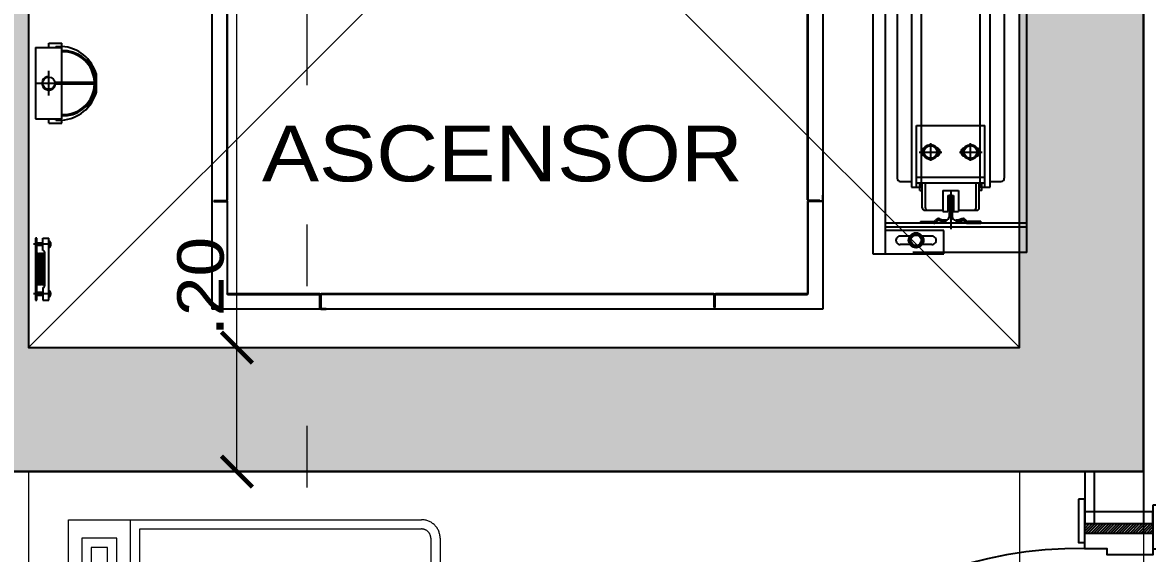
# Model space of a CAD drawing. Header units: metres. Extents: x 219 to 707, y -561 to -17.
# Drawn here: x 357.986 to 359.802, y -132.794 to -131.937 of the extents above; entities that cross this region are included whole.
import ezdxf

# ---------------------------------------------------------------- set-up
doc = ezdxf.new("R2010")
doc.units = ezdxf.units.M
for name, pattern in [('CYPE_RAYAPUNTOPUNTO', [0.45, 0.225, -0.075, 0, -0.075, 0, -0.075]), ('HIDDEN', [0.375, 0.25, -0.125]), ('HIDDEN2', [4.7625, 3.175, -1.5875]), ('TRAZO_HUECO', [0.75, 0.5, -0.25])]:
    doc.linetypes.add(name, pattern=pattern)
for name, color, linetype in [('A-Aberturas', 2, 'Continuous'), ('A-ASCENSORES', 1, 'Continuous'), ('A-Muros', 4, 'Continuous'), ('A-Proyección', 1, 'HIDDEN'), ('A-Revoques', 1, 'Continuous'), ('A-Texto', 3, 'Continuous'), ('Dr Ejes en bloque', 4, 'Continuous'), ('DR SOLAPE PILARES', 7, 'Continuous'), ('TCOTA', 1, 'Continuous')]:
    doc.layers.add(name, color=color, linetype=linetype)
for name, color, linetype, lineweight in [('A-Equipamiento', 251, 'Continuous', 5), ('COTAS_REPLANTEO', 7, 'CYPE_RAYAPUNTOPUNTO', 0), ('MUR_CARAS_HORMIGON', 1, 'Continuous', 20), ('PA_GRAF_HUEC', 7, 'Continuous', 0), ('VIG_CARAS', 253, 'Continuous', 9)]:
    doc.layers.add(name, color=color, linetype=linetype, lineweight=lineweight)
doc.styles.add('1-50', font='arial.ttf', dxfattribs={"width": 1.1, "height": 0.075})
doc.dimstyles.new('1-50', dxfattribs={"dimscale": 0, "dimtxt": 0.075, "dimasz": 0.05, "dimexe": 0, "dimexo": 0.025, "dimgap": 0.02, "dimtad": 1, "dimzin": 4, "dimdsep": 46, "dimtxsty": '1-50', "dimblk": 'ARCHTICK', "dimcen": 0.09, "dimclrd": 256, "dimclre": 8, "dimclrt": 2, "dimadec": 0, "dimazin": 3, "dimtfac": 1, "dimtofl": 0, "dimtmove": 2, "dimatfit": 3, "dimldrblk": 'OPEN90', "dimfxl": 1, "dimtolj": 1, "dimtzin": 0, "dimlwd": 18, "dimlwe": 18, "dimarcsym": 0})

# ---------------------------------------------------------------- blocks, each defined once
blk = doc.blocks.new('hoja 65')
for p, q in [((1.8722, 6.9573), (1.8722, 6.9907)), ((1.9082, 6.9907), (1.8722, 6.9907)), ((1.8722, 6.9573), (1.8722, 6.9907)), ((1.9082, 6.9907), (1.8722, 6.9907)), ((1.9082, 6.9573), (1.9082, 6.9907)), ((1.9082, 6.9573), (1.9082, 6.9907)), ((1.869, 6.9476), (1.869, 6.9573)), ((1.869, 6.9573), (1.8722, 6.9573)), ((1.869, 6.9476), (1.869, 6.9573)), ((1.869, 6.9573), (1.8722, 6.9573)), ((1.9115, 6.9573), (1.9082, 6.9573)), ((1.9115, 6.9573), (1.9082, 6.9573)), ((1.9115, 6.9476), (1.9115, 6.9573)), ((1.9115, 6.9476), (1.9115, 6.9573)), ((1.8378, 6.9321), (1.8496, 6.945)), ((1.8378, 6.9321), (1.8496, 6.945)), ((1.8496, 6.945), (1.869, 6.9476)), ((1.8496, 6.945), (1.869, 6.9476)), ((1.9308, 6.945), (1.9115, 6.9476)), ((1.9308, 6.945), (1.9115, 6.9476)), ((1.9427, 6.9321), (1.9308, 6.945)), ((1.9427, 6.9321), (1.9308, 6.945)), ((1.8378, 6.8428), (1.8378, 6.9321)), ((1.8378, 6.8428), (1.8378, 6.9321)), ((1.8539, 6.9299), (1.8464, 6.9283)), ((1.8539, 6.9299), (1.8464, 6.9283)), ((1.8464, 6.9283), (1.8464, 6.8428)), ((1.8464, 6.9283), (1.8464, 6.8428)), ((1.8684, 6.9272), (1.8539, 6.9299)), ((1.8684, 6.9272), (1.8539, 6.9299)), ((1.8684, 6.9175), (1.8684, 6.9272)), ((1.8684, 6.9175), (1.8684, 6.9272)), ((1.912, 6.9272), (1.9265, 6.9299)), ((1.912, 6.9272), (1.9265, 6.9299)), ((1.912, 6.9175), (1.912, 6.9272)), ((1.912, 6.9175), (1.912, 6.9272)), ((1.9265, 6.9299), (1.9341, 6.9283)), ((1.9265, 6.9299), (1.9341, 6.9283)), ((1.9341, 6.9283), (1.9341, 6.8428)), ((1.9341, 6.9283), (1.9341, 6.8428)), ((1.9427, 6.8428), (1.9427, 6.9321)), ((1.9427, 6.8428), (1.9427, 6.9321)), ((1.8722, 6.9175), (1.8684, 6.9175)), ((1.8722, 6.9175), (1.8684, 6.9175)), ((1.8722, 6.3407), (1.8722, 6.9175)), ((1.8722, 6.3407), (1.8722, 6.9175)), ((1.9082, 6.3407), (1.9082, 6.9175)), ((1.9082, 6.9175), (1.912, 6.9175)), ((1.9082, 6.3407), (1.9082, 6.9175)), ((1.9082, 6.9175), (1.912, 6.9175)), ((1.8464, 6.8428), (1.8378, 6.8428)), ((1.8464, 6.8428), (1.8378, 6.8428)), ((1.9341, 6.8428), (1.9427, 6.8428)), ((1.9341, 6.8428), (1.9427, 6.8428)), ((1.8722, 6.3407), (1.9082, 6.3407)), ((1.8722, 6.3407), (1.9082, 6.3407))]:
    blk.add_line(p, q)
blk = doc.blocks.new('A$C9029')
at = {"transparency": 33554661}
h = blk.add_hatch(dxfattribs=at)
h.set_pattern_fill('ANSI31', color=1, scale=0.001, angle=180, style=0)
h.set_pattern_definition([(135, (3010.01075, -1180.768174), (0.0022450640303, 0.0022450640303), [])])
h.paths.add_polyline_path([(0.79, 0.01), (0.79, 0.12), (0.775, 0.12), (0.775, 0.01)])
h.paths.add_polyline_path([(0.055, 0.01), (0.055, 0.12), (0.04, 0.12), (0.04, 0.01)])
for p, q in [((0.04, 0.12), (0.02, 0.12)), ((0.79, 0.12), (0.81, 0.12)), ((0.04, 0.01), (0.02, 0.01)), ((0.79, 0.01), (0.81, 0.01))]:
    blk.add_line(p, q, dxfattribs=at)
for points in [[(0, 0.13), (0.07, 0.13), (0.07, 0.12), (0, 0.12)], [(0.83, 0.13), (0.76, 0.13), (0.76, 0.12), (0.83, 0.12)], [(0.01, 0.01), (0.08, 0.01), (0.08, 0), (0.01, 0)], [(0.82, 0.01), (0.75, 0.01), (0.75, 0), (0.82, 0)]]:
    blk.add_lwpolyline(points, close=True, dxfattribs=at)
at = {"color": 0, "linetype": 'ByBlock', "transparency": 33554661}
for points in [[(0.02, 0.12), (0.04, 0.12), (0.04, 0.01), (0.02, 0.01)], [(0.055, 0.12), (0.055, 0.01), (0.09, 0.01), (0.09, 0.084), (0.08, 0.084), (0.08, 0.12)], [(0.775, 0.12), (0.775, 0.01), (0.74, 0.01), (0.74, 0.084), (0.75, 0.084), (0.75, 0.12)], [(0.79, 0.12), (0.81, 0.12), (0.81, 0.01), (0.79, 0.01)]]:
    blk.add_lwpolyline(points, close=True, dxfattribs=at)
at = {"layer": 'A-Proyección', "transparency": 33554661}
blk.add_arc((0.1135, 0.1333), 0.6367, 358.7992, 89.7714, dxfattribs=at)
at = {"transparency": 33554661}
blk.add_blockref('hoja 65', (-1.7922, -6.2207), dxfattribs=at)
blk = doc.blocks.new('A$C27934')
at = {"layer": 'A-Equipamiento', "color": 8, "linetype": 'HIDDEN2'}
for p, q in [((-0.3892, 0.3001), (-0.3892, 0.2701)), ((-0.3892, 0.3001), (-0.1892, 0.3001)), ((-0.1892, 0.3001), (-0.1892, 0.2701)), ((-0.3892, 0.2801), (-0.1892, 0.2801)), ((-0.3692, 0.2501), (-0.2092, 0.2501))]:
    blk.add_line(p, q, dxfattribs=at)
for points in [[(-0.5892, 0.2301), (-0.5892, 0.8001), (0.0108, 0.8001), (0.0108, 0.2301, -0.414214), (-0.0192, 0.2001), (-0.5592, 0.2001, -0.414214)], [(-0.5742, 0.2301), (-0.5742, 0.6851), (-0.0042, 0.6851), (-0.0042, 0.2301, -0.414214), (-0.0192, 0.2151), (-0.5592, 0.2151, -0.414214)]]:
    blk.add_lwpolyline(points, format="xyb", close=True, dxfattribs=at)
for points in [[(-0.4189, 0.7218), (-0.0189, 0.7218), (-0.0189, 0.7784), (-0.4189, 0.7784)], [(-0.4039, 0.7368), (-0.0339, 0.7368), (-0.0339, 0.7634), (-0.4039, 0.7634)]]:
    blk.add_lwpolyline(points, close=True, dxfattribs=at)
blk.add_lwpolyline([(-0.5892, 0.7001), (0.0108, 0.7001)], dxfattribs=at)
for radius in [0.04, 0.025]:
    blk.add_circle((-0.5392, 0.7501), radius, dxfattribs=at)
for centre, start, end in [((-0.3692, 0.2701), 180, 270), ((-0.2092, 0.2701), 270, 0)]:
    blk.add_arc(centre, 0.02, start, end, dxfattribs=at)
blk = doc.blocks.new('_ArchTick')
at = {"color": 0, "linetype": 'ByBlock', "const_width": 0.15}
blk.add_lwpolyline([(-0.5, -0.5), (0.5, 0.5)], dxfattribs=at)
blk = doc.blocks.new('*D282')
at = {"layer": 'Defpoints', "color": 0, "transparency": 16777216}
for p in [(358.196, -130.8539), (358.3323, -130.8539), (358.196, -132.4618)]:
    blk.add_point(p, dxfattribs=at)
at = {"layer": 'TCOTA', "color": 8, "lineweight": 18, "transparency": 16777216}
for p, q in [((358.221, -130.8539), (358.3323, -130.8539)), ((358.221, -132.4618), (358.3323, -132.4618))]:
    blk.add_line(p, q, dxfattribs=at)
at = {"layer": 'TCOTA', "lineweight": 18, "transparency": 16777216}
blk.add_line((358.3323, -132.4618), (358.3323, -130.8539), dxfattribs=at)
at = {"layer": 'TCOTA', "lineweight": 18, "transparency": 16777216, "xscale": 0.05, "yscale": 0.05, "zscale": 0.05}
for p, rotation in [((358.3323, -130.8539), 90), ((358.3323, -132.4618), 270)]:
    blk.add_blockref('_ArchTick', p, dxfattribs=dict(at, rotation=rotation))
at = {"layer": 'TCOTA', "color": 2, "transparency": 16777216, "insert": (358.274, -131.6578), "char_height": 0.075, "attachment_point": 5, "rotation": 90, "style": '1-50'}
blk.add_mtext('\\A1;1.61', dxfattribs=at)
blk = doc.blocks.new('_Open90')
at = {"color": 0, "linetype": 'ByBlock', "lineweight": -2}
for p, q in [((-0.5, 0.5), (0, 0)), ((0, 0), (-1, 0)), ((0, 0), (-0.5, -0.5))]:
    blk.add_line(p, q, dxfattribs=at)
blk = doc.blocks.new('*D283')
at = {"layer": 'Defpoints', "color": 0, "transparency": 16777216}
for p in [(358.3323, -132.4618), (358.3323, -132.4618), (358.3323, -132.6619)]:
    blk.add_point(p, dxfattribs=at)
at = {"layer": 'TCOTA', "color": 8, "lineweight": 18, "transparency": 16777216}
for p, q in [((358.3573, -132.4618), (358.3323, -132.4618)), ((358.3573, -132.6619), (358.3323, -132.6619))]:
    blk.add_line(p, q, dxfattribs=at)
at = {"layer": 'TCOTA', "lineweight": 18, "transparency": 16777216}
blk.add_line((358.3323, -132.6619), (358.3323, -132.4618), dxfattribs=at)
at = {"layer": 'TCOTA', "lineweight": 18, "transparency": 16777216, "xscale": 0.05, "yscale": 0.05, "zscale": 0.05}
for p, rotation in [((358.3323, -132.4618), 90), ((358.3323, -132.6619), 270)]:
    blk.add_blockref('_ArchTick', p, dxfattribs=dict(at, rotation=rotation))
at = {"layer": 'TCOTA', "color": 2, "transparency": 16777216, "insert": (358.274, -132.363), "char_height": 0.075, "attachment_point": 5, "rotation": 90, "style": '1-50'}
blk.add_mtext('\\A1;.20', dxfattribs=at)
blk = doc.blocks.new('ASCENSOR PT')
for p, q in [((0.339, 0.5825), (0.339, 1.8975)), ((0.339, 1.8975), (1.3251, 1.8975)), ((0.5131, 1.8945), (0.5131, 1.8743)), ((0.514, 1.8945), (0.5131, 1.8945)), ((0.514, 1.8743), (0.514, 1.8945)), ((0.514, 1.8743), (0.514, 1.8945)), ((0.514, 1.8945), (0.5149, 1.8945)), ((0.5149, 1.8945), (0.5149, 1.8743)), ((1.1492, 1.8975), (1.141, 1.8975)), ((1.141, 1.8975), (1.141, 1.8966)), ((1.141, 1.8966), (1.1492, 1.8966)), ((1.1501, 1.8945), (1.1492, 1.8945)), ((1.1492, 1.8945), (1.1492, 1.8743)), ((1.1501, 1.8743), (1.1501, 1.8957)), ((1.1501, 1.8743), (1.1501, 1.8945)), ((1.151, 1.8957), (1.151, 1.8743)), ((1.3251, 1.8975), (1.3251, 0.6175)), ((0.3631, 1.8713), (0.3631, 1.7243)), ((0.364, 1.7243), (0.364, 1.8713)), ((0.5122, 1.8734), (0.3653, 1.8734)), ((0.3653, 1.8725), (0.5122, 1.8725)), ((0.5158, 1.8734), (1.1483, 1.8734)), ((0.5158, 1.8725), (1.1483, 1.8725)), ((1.2989, 1.8734), (1.1519, 1.8734)), ((1.1519, 1.8725), (1.2989, 1.8725)), ((1.3001, 1.8713), (1.3001, 1.7243)), ((1.301, 1.7243), (1.301, 1.8713)), ((1.5841, 1.8725), (1.6132, 1.8725)), ((1.5859, 1.8752), (1.5859, 1.8731)), ((1.5859, 1.8731), (1.5869, 1.8731)), ((1.5869, 1.872), (1.5859, 1.872)), ((1.5859, 1.872), (1.5859, 1.8699)), ((1.5869, 1.8731), (1.5869, 1.872)), ((1.5885, 1.8769), (1.5876, 1.8769)), ((1.5885, 1.8825), (1.5885, 1.7825)), ((1.5985, 1.8825), (1.5885, 1.8825)), ((1.5885, 1.8682), (1.5885, 1.8769)), ((1.5985, 1.8625), (1.5985, 1.8825)), ((1.608, 1.8747), (1.5985, 1.8747)), ((1.5985, 1.8743), (1.608, 1.8743)), ((1.5985, 1.8708), (1.608, 1.8708)), ((1.61, 1.8825), (1.608, 1.8825)), ((1.608, 1.8825), (1.608, 1.7825)), ((1.61, 1.7825), (1.61, 1.8825)), ((1.5876, 1.8682), (1.5885, 1.8682)), ((1.5955, 1.8055), (1.5955, 1.8595)), ((1.5955, 1.8563), (1.5955, 1.8088)), ((1.5967, 1.8575), (1.5967, 1.8575)), ((1.598, 1.8563), (1.598, 1.8088)), ((1.598, 1.8088), (1.598, 1.8563)), ((1.5985, 1.8704), (1.608, 1.8704)), ((1.5985, 1.8625), (1.5985, 1.8625)), ((1.5992, 1.8575), (1.5992, 1.8575)), ((1.6005, 1.8563), (1.6005, 1.8088)), ((1.6005, 1.8088), (1.6005, 1.8563)), ((1.6017, 1.8575), (1.6017, 1.8575)), ((1.603, 1.8563), (1.603, 1.8088)), ((1.603, 1.8088), (1.603, 1.8563)), ((1.6042, 1.8575), (1.6042, 1.8575)), ((1.6055, 1.8563), (1.6055, 1.8088)), ((1.6055, 1.8088), (1.6055, 1.8563)), ((1.6067, 1.8575), (1.6067, 1.8575)), ((1.608, 1.8088), (1.608, 1.8563)), ((0.0098, 1.8058), (0.1938, 1.8058)), ((0.0098, 1.8058), (0.0098, 0.9312)), ((0.2588, 1.8082), (0.1438, 1.8082)), ((0.1438, 1.8082), (0.1438, 1.7701)), ((0.2388, 0.9282), (0.2388, 1.8082)), ((0.2588, 0.9282), (0.2588, 1.8082)), ((1.5967, 1.8075), (1.5967, 1.8075)), ((1.5985, 1.8025), (1.5985, 1.7825)), ((1.5985, 1.8025), (1.5985, 1.8025)), ((1.5992, 1.8075), (1.5992, 1.8075)), ((1.6017, 1.8075), (1.6017, 1.8075)), ((1.6042, 1.8075), (1.6042, 1.8075)), ((1.6067, 1.8075), (1.6067, 1.8075)), ((0.1631, 1.7928), (0.1788, 1.7928)), ((0.1988, 1.7928), (0.2146, 1.7928)), ((1.5841, 1.7925), (1.6132, 1.7925)), ((1.5859, 1.7931), (1.5859, 1.7952)), ((1.5869, 1.7931), (1.5859, 1.7931)), ((1.5859, 1.7899), (1.5859, 1.792)), ((1.5859, 1.792), (1.5869, 1.792)), ((1.5869, 1.792), (1.5869, 1.7931)), ((1.5876, 1.7969), (1.5885, 1.7969)), ((1.5885, 1.7882), (1.5876, 1.7882)), ((1.5885, 1.7969), (1.5885, 1.7882)), ((1.5985, 1.7825), (1.5885, 1.7825)), ((1.5985, 1.7947), (1.608, 1.7947)), ((1.5985, 1.7943), (1.608, 1.7943)), ((1.5985, 1.7908), (1.608, 1.7908)), ((1.608, 1.7904), (1.5985, 1.7904)), ((1.608, 1.7825), (1.61, 1.7825)), ((0.0098, 1.7649), (0.2388, 1.7649)), ((0.1328, 1.7585), (0.1328, 1.7681)), ((0.1328, 1.7065), (0.1328, 1.7642)), ((0.1438, 1.7701), (0.2388, 1.7701)), ((0.1631, 1.7793), (0.1788, 1.7793)), ((0.1988, 1.7793), (0.2146, 1.7793)), ((0.0098, 1.7585), (0.2388, 1.7585)), ((0.0842, 1.7558), (0.0842, 1.7585)), ((0.1054, 1.7585), (0.0842, 1.7585)), ((0.0842, 1.7558), (0.1054, 1.7558)), ((0.0887, 1.7558), (0.0887, 1.7585)), ((0.0942, 1.7594), (0.0942, 1.755)), ((0.0997, 1.7558), (0.0997, 1.7585)), ((0.1078, 1.7544), (0.1081, 1.7538)), ((0.1105, 1.7552), (0.1101, 1.7558)), ((0.1103, 1.7585), (0.1103, 1.7545)), ((0.1103, 1.7585), (0.1553, 1.7585)), ((0.1253, 1.7535), (0.1113, 1.7535)), ((0.12, 1.7562), (0.1138, 1.7539)), ((0.1148, 1.7514), (0.1209, 1.7536)), ((0.1242, 1.7565), (0.1219, 1.7565)), ((0.1219, 1.7538), (0.1242, 1.7538)), ((0.1242, 1.7538), (0.1242, 1.7565)), ((0.1303, 1.7135), (0.1303, 1.7485)), ((0.1353, 1.7135), (0.1353, 1.7485)), ((0.1403, 1.7535), (0.1543, 1.7535)), ((0.1414, 1.7538), (0.1414, 1.7565)), ((0.1414, 1.7565), (0.1438, 1.7565)), ((0.1438, 1.7538), (0.1414, 1.7538)), ((0.1509, 1.7514), (0.1447, 1.7536)), ((0.1457, 1.7562), (0.1518, 1.7539)), ((0.1551, 1.7552), (0.1555, 1.7558)), ((0.1553, 1.7585), (0.1553, 1.7545)), ((0.1579, 1.7544), (0.1575, 1.7538)), ((0.1603, 1.7585), (0.1814, 1.7585)), ((0.1814, 1.7558), (0.1603, 1.7558)), ((0.1659, 1.7558), (0.1659, 1.7585)), ((0.1714, 1.7594), (0.1714, 1.755)), ((0.1769, 1.7558), (0.1769, 1.7585)), ((0.1814, 1.7558), (0.1814, 1.7585)), ((0.0868, 1.7335), (0.0868, 1.6935)), ((0.1203, 1.7375), (0.0908, 1.7375)), ((0.0918, 1.7335), (0.0918, 1.6935)), ((0.1203, 1.7055), (0.1203, 1.7395)), ((0.1283, 1.7395), (0.1203, 1.7395)), ((0.1283, 1.7135), (0.1283, 1.7395)), ((0.1453, 1.7395), (0.1373, 1.7395)), ((0.1373, 1.7135), (0.1373, 1.7395)), ((0.1453, 1.7055), (0.1453, 1.7395)), ((0.1748, 1.7375), (0.1453, 1.7375)), ((0.1738, 1.7335), (0.1738, 1.6935)), ((0.1788, 1.7335), (0.1788, 1.6935)), ((0.1373, 1.7135), (0.1283, 1.7135)), ((0.1303, 1.7135), (0.1353, 1.7135)), ((0.339, 1.7216), (0.339, 1.7134)), ((0.339, 1.7134), (0.3399, 1.7134)), ((0.3399, 1.7134), (0.3399, 1.7216)), ((0.3408, 1.7234), (0.3622, 1.7234)), ((0.3622, 1.7225), (0.3408, 1.7225)), ((0.3622, 1.7225), (0.344, 1.7225)), ((0.344, 1.7225), (0.344, 1.7216)), ((0.344, 1.7216), (0.3622, 1.7216)), ((0.3631, 1.7207), (0.3631, 1.405)), ((0.364, 1.7207), (0.364, 1.405)), ((1.3001, 1.7207), (1.3001, 1.405)), ((1.301, 1.7207), (1.301, 1.405)), ((1.3221, 1.7234), (1.3019, 1.7234)), ((1.3019, 1.7225), (1.3221, 1.7225)), ((1.3019, 1.7225), (1.3201, 1.7225)), ((1.3201, 1.7216), (1.3019, 1.7216)), ((1.3201, 1.7225), (1.3201, 1.7216)), ((1.3221, 1.7225), (1.3221, 1.7234)), ((0.0693, 1.6909), (0.0513, 1.6909)), ((0.0693, 1.7005), (0.0693, 1.0366)), ((0.0853, 1.7005), (0.0693, 1.7005)), ((0.0778, 1.7005), (0.0778, 1.6006)), ((0.0868, 1.7005), (0.0778, 1.7005)), ((0.1878, 1.6935), (0.0778, 1.6935)), ((0.0828, 1.7055), (0.0828, 1.6935)), ((0.0828, 1.7055), (0.0868, 1.7055)), ((0.0853, 1.7005), (0.0853, 1.0366)), ((0.1453, 1.7055), (0.1203, 1.7055)), ((0.1283, 1.7055), (0.1203, 1.7055)), ((0.1828, 1.7055), (0.1788, 1.7055)), ((0.1878, 1.7005), (0.1788, 1.7005)), ((0.1963, 1.7005), (0.1803, 1.7005)), ((0.1803, 1.0366), (0.1803, 1.7005)), ((0.1828, 1.7055), (0.1828, 1.6935)), ((0.1878, 1.7005), (0.1878, 1.6006)), ((0.1963, 1.0366), (0.1963, 1.7005)), ((0.2143, 1.6909), (0.1963, 1.6909)), ((0.0463, 1.0512), (0.0463, 1.6859)), ((0.1878, 1.684), (0.0778, 1.684)), ((0.2193, 1.0512), (0.2193, 1.6859)), ((0.0904, 1.6495), (0.1008, 1.6555)), ((0.1008, 1.658), (0.1008, 1.6291)), ((0.1008, 1.6555), (0.1112, 1.6495)), ((0.1551, 1.6495), (0.1654, 1.6555)), ((0.1648, 1.658), (0.1648, 1.6291)), ((0.1654, 1.6555), (0.1758, 1.6495)), ((0.1184, 1.6436), (0.082, 1.6436)), ((0.0904, 1.6376), (0.0904, 1.6495)), ((0.1008, 1.6316), (0.0904, 1.6376)), ((0.1112, 1.6376), (0.1008, 1.6316)), ((0.1112, 1.6495), (0.1112, 1.6376)), ((0.1836, 1.6436), (0.1472, 1.6436)), ((0.1551, 1.6376), (0.1551, 1.6495)), ((0.1654, 1.6316), (0.1551, 1.6376)), ((0.1758, 1.6376), (0.1654, 1.6316)), ((0.1758, 1.6495), (0.1758, 1.6376)), ((0.1878, 1.6006), (0.0778, 1.6006)), ((1.5675, 1.5971), (1.5675, 1.592)), ((1.5887, 1.5971), (1.5675, 1.5971)), ((1.5775, 1.592), (1.5675, 1.592)), ((1.61, 1.59), (1.5675, 1.59)), ((1.5675, 1.59), (1.5675, 1.5335)), ((1.5775, 1.592), (1.5775, 1.59)), ((1.5887, 1.5971), (1.5887, 1.59)), ((1.61, 1.475), (1.61, 1.59)), ((1.5149, 1.547), (1.5119, 1.547)), ((1.5119, 1.547), (1.5119, 1.5181)), ((1.5149, 1.547), (1.5149, 1.5335)), ((1.5887, 1.5525), (1.5887, 1.5125)), ((1.5775, 1.5335), (1.5119, 1.5335)), ((1.5775, 1.5305), (1.5119, 1.5305)), ((1.5149, 1.5305), (1.5149, 1.5181)), ((1.5675, 1.5305), (1.5675, 1.475)), ((1.6087, 1.5325), (1.5687, 1.5325)), ((1.5775, 1.5335), (1.5775, 1.5305)), ((1.5775, 1.5305), (1.5775, 1.5335)), ((1.5149, 1.5181), (1.5119, 1.5181)), ((1.61, 1.475), (1.5675, 1.475)), ((1.5775, 1.473), (1.5675, 1.473)), ((1.5675, 1.473), (1.5675, 1.468)), ((1.5775, 1.473), (1.5775, 1.475)), ((1.5887, 1.475), (1.5887, 1.468)), ((1.5887, 1.468), (1.5675, 1.468))]:
    blk.add_line(p, q)
for centre, radius, start, end in [((0.1054, 1.753), 0.0055, 30, 90), ((0.1054, 1.753), 0.00275, 30, 90), ((0.1129, 1.7565), 0.0055, 210, 290.2339), ((0.1113, 1.7545), 0.001, 180, 270), ((0.1129, 1.7565), 0.00275, 210, 290.2339), ((0.1219, 1.751), 0.0055, 90, 110.2339), ((0.1219, 1.751), 0.00275, 90, 110.2339), ((0.1253, 1.7485), 0.005, 0, 90), ((0.1403, 1.7485), 0.005, 90, 180), ((0.1438, 1.751), 0.0055, 69.7661, 90), ((0.1438, 1.751), 0.00275, 69.7661, 90), ((0.1528, 1.7565), 0.0055, 249.7661, 330), ((0.1528, 1.7565), 0.00275, 249.7661, 330), ((0.1543, 1.7545), 0.001, 270, 0), ((0.1603, 1.753), 0.0055, 90, 150), ((0.1603, 1.753), 0.00275, 90, 150)]:
    blk.add_arc(centre, radius, start, end)
for centre, major_axis, start_param, end_param in [((1.1492, 1.8957), (-0.00127, 0.00127), 3.926991, 5.497787), ((1.1492, 1.8957), (-0.000636, 0.000636), 3.926991, 5.497787), ((0.3653, 1.8713), (0.00153, 0.00153), 0.785398, 2.356194), ((0.3653, 1.8713), (-0.000898, 0.000898), -0.785398, 0.785398), ((0.5122, 1.8743), (0.00127, 0.00127), 3.926991, 5.497787), ((0.5122, 1.8743), (0.000636, 0.000636), 3.926991, 5.497787), ((0.5158, 1.8743), (-0.00127, 0.00127), 0.785398, 2.356194), ((0.5158, 1.8743), (-0.000636, 0.000636), 0.785398, 2.356194), ((1.1483, 1.8743), (-0.000636, 0.000636), 2.356194, 3.926991), ((1.1483, 1.8743), (0.00127, 0.00127), 3.926991, 5.497787), ((1.1519, 1.8743), (0.00127, 0.00127), 2.356194, 3.926991), ((1.1519, 1.8743), (-0.000636, 0.000636), 0.785398, 2.356194), ((1.2989, 1.8713), (-0.00153, 0.00153), 3.926991, 5.497787), ((1.2989, 1.8713), (0.000898, 0.000898), 5.497787, 7.068583), ((1.5876, 1.8752), (0.00124, 0.00124), 0.785398, 2.356194), ((1.5876, 1.8699), (-0.00124, 0.00124), 0.785398, 2.356194), ((1.5985, 1.8595), (0.00212, 0.00212), 0.785398, 2.356194), ((1.5967, 1.8563), (0.000884, 0.000884), 0.785398, 2.356194), ((1.5967, 1.8563), (0.000884, 0.000884), 5.497787, 7.068583), ((1.5992, 1.8563), (0.000884, 0.000884), 0.785398, 2.356194), ((1.5992, 1.8563), (0.000884, 0.000884), 5.497787, 7.068583), ((1.6017, 1.8563), (0.000884, 0.000884), 0.785398, 2.356194), ((1.6017, 1.8563), (0.000884, 0.000884), 5.497787, 7.068583), ((1.6042, 1.8563), (0.000884, 0.000884), 0.785398, 2.356194), ((1.6042, 1.8563), (0.000884, 0.000884), 5.497787, 7.068583), ((1.6067, 1.8563), (0.000884, 0.000884), 0.785398, 2.356194), ((1.6067, 1.8563), (0.000884, 0.000884), 5.497787, 7.068583), ((0.1888, 1.7861), (0.00853, 0.00853), 5.497787, 11.780972), ((1.5967, 1.8088), (0.000884, 0.000884), 2.356194, 3.926991), ((1.5985, 1.8055), (-0.00212, 0.00212), 0.785398, 2.356194), ((1.5967, 1.8088), (-0.000884, 0.000884), 2.356194, 3.926991), ((1.5992, 1.8088), (0.000884, 0.000884), 2.356194, 3.926991), ((1.5992, 1.8088), (-0.000884, 0.000884), 2.356194, 3.926991), ((1.6017, 1.8088), (0.000884, 0.000884), 2.356194, 3.926991), ((1.6017, 1.8088), (-0.000884, 0.000884), 2.356194, 3.926991), ((1.6042, 1.8088), (0.000884, 0.000884), 2.356194, 3.926991), ((1.6042, 1.8088), (-0.000884, 0.000884), 2.356194, 3.926991), ((1.6067, 1.8088), (0.000884, 0.000884), 2.356194, 3.926991), ((1.6067, 1.8088), (-0.000884, 0.000884), 2.356194, 3.926991), ((0.1631, 1.7861), (0.00477, 0.00477), 0.785398, 3.926991), ((0.1888, 1.7861), (-0.00587, 0.00587), 3.926991, 10.210176), ((0.2146, 1.7861), (-0.00477, 0.00477), 2.356194, 5.497787), ((1.5876, 1.7952), (0.00124, 0.00124), 0.785398, 2.356194), ((1.5876, 1.7899), (-0.00124, 0.00124), 0.785398, 2.356194), ((0.0908, 1.7335), (-0.00283, 0.00283), -0.785398, 0.785398), ((0.0958, 1.7335), (-0.00283, 0.00283), -0.785398, 0.785398), ((0.1698, 1.7335), (0.00283, 0.00283), 5.497787, 7.068583), ((0.1748, 1.7335), (0.00283, 0.00283), 5.497787, 7.068583), ((0.1748, 1.7335), (0.00283, 0.00283), 5.497787, 7.068583), ((0.3408, 1.7216), (-0.00127, 0.00127), -0.785398, 0.785398), ((0.3408, 1.7216), (-0.000636, 0.000636), -0.785398, 0.785398), ((0.3622, 1.7243), (-0.00127, 0.00127), 2.356194, 3.926991), ((0.3622, 1.7243), (-0.000636, 0.000636), 2.356194, 3.926991), ((0.3622, 1.7207), (-0.00127, 0.00127), 3.926991, 5.497787), ((0.3622, 1.7207), (0.000636, 0.000636), 5.497787, 7.068583), ((1.3019, 1.7243), (0.00127, 0.00127), 2.356194, 3.926991), ((1.3019, 1.7207), (0.00127, 0.00127), 0.785398, 2.356194), ((1.3019, 1.7243), (0.000636, 0.000636), 2.356194, 3.926991), ((1.3019, 1.7207), (-0.000636, 0.000636), -0.785398, 0.785398), ((0.0513, 1.6859), (-0.00354, 0.00354), -0.785398, 0.785398), ((0.2143, 1.6859), (0.00354, 0.00354), 5.497787, 7.068583), ((0.1008, 1.6436), (-0.00848, 0.00848), -0.785398, 5.497787), ((0.1008, 1.6436), (0.00734, 0.00734), 0.785398, 7.068583), ((0.1654, 1.6436), (-0.00848, 0.00848), -0.785398, 5.497787), ((0.1654, 1.6436), (-0.00734, 0.00734), -0.785398, 5.497787), ((0.0926, 1.6436), (-0.00477, 0.00477), -0.512351, 2.083147), ((0.1097, 1.6436), (0.00477, 0.00477), 4.084118, 6.911456), ((0.1566, 1.6436), (0.00477, 0.00477), 0.951413, 3.760976), ((0.1737, 1.6436), (-0.00477, 0.00477), 2.619386, 5.234596), ((1.572, 1.5296), (0.0443, 0.0443), 0.857543, 2.073419), ((1.5654, 1.5325), (-0.0372, 0.0372), -0.825139, 0.50587), ((1.5656, 1.5325), (-0.0358, 0.0358), -0.823417, 0.765654), ((1.5887, 1.5325), (-0.00778, 0.00778), 2.356194, 7.068583), ((1.5656, 1.5325), (0.0358, 0.0358), 2.39569, 3.965009), ((1.5887, 1.5325), (-0.00707, 0.00707), 3.926991, 10.210176), ((1.572, 1.5355), (0.0443, 0.0443), 2.63897, 3.854846), ((1.5654, 1.5325), (0.0372, 0.0372), 2.635723, 3.966732)]:
    blk.add_ellipse(centre, major_axis=major_axis, ratio=1, start_param=start_param, end_param=end_param)
for points in [[(0.1784, 1.7861), (0.181, 1.7906), (0.1836, 1.7951)], [(0.1836, 1.777), (0.181, 1.7816), (0.1784, 1.7861)], [(0.1836, 1.7951), (0.1889, 1.7951), (0.1941, 1.7951)], [(0.1993, 1.786), (0.1966, 1.7815), (0.194, 1.777)], [(0.1941, 1.7951), (0.1967, 1.7905), (0.1993, 1.786)], [(0.194, 1.777), (0.1888, 1.777), (0.1836, 1.777)]]:
    blk.add_rational_spline(points, [1, 1.15470053838, 1], degree=2)
blk = doc.blocks.new('A$Ce77abe1e')
h = blk.add_hatch(color=253)
h.dxf.hatch_style = 1
h.paths.add_polyline_path([(18.0001, -10.4384), (17.8001, -10.4384), (17.8001, -10.2383), (18.2001, -10.2383), (18.2001, -12.2381), (16.2002, -12.2381), (16.2004, -10.238), (16.6004, -10.2381), (16.6004, -10.438), (16.4004, -10.438), (16.4002, -12.0381), (18.0001, -12.0381), (18.0001, -10.4384)])
blk.add_lwpolyline([(18.0001, -10.4384), (17.8001, -10.4384), (17.8001, -10.2383), (18.2001, -10.2383), (18.2001, -12.2381), (16.2002, -12.2381), (16.2004, -10.238), (16.6004, -10.2381), (16.6004, -10.438), (16.4004, -10.438), (16.4002, -12.0381), (18.0001, -12.0381), (18.0001, -10.4384)], close=True)
at = {"layer": 'MUR_CARAS_HORMIGON'}
for p, q in [((18.2001, -12.2381), (18.2001, -10.2384)), ((16.4002, -12.0381), (16.4004, -10.438)), ((18.0001, -12.0381), (18.0001, -10.4384)), ((16.4002, -12.0381), (18.0001, -12.0381)), ((16.2002, -12.2381), (18.2001, -12.2381))]:
    blk.add_line(p, q, dxfattribs=at)
at = {"layer": 'PA_GRAF_HUEC', "linetype": 'TRAZO_HUECO', "ltscale": 20}
for p, q in [((16.4002, -12.0381), (18.0001, -10.4384)), ((16.4002, -12.0381), (18.0001, -10.4384)), ((16.4004, -10.438), (18.0001, -12.0381)), ((16.4004, -10.438), (18.0001, -12.0381))]:
    blk.add_line(p, q, dxfattribs=at)
at = {"layer": 'VIG_CARAS'}
for points in [[(16.4002, -12.2381), (16.4002, -13.7003)], [(18.0001, -12.2381), (18.0001, -13.6003)], [(18.2001, -12.2381), (18.2001, -13.6003)]]:
    blk.add_lwpolyline(points, dxfattribs=at)
blk = doc.blocks.new('DSADADASDAS')
at = {"layer": 'COTAS_REPLANTEO', "ltscale": 3}
blk.add_line((132.7277, 125.9327, -0.525), (132.7277, 146.4778, -0.525), dxfattribs=at)
at = {"layer": 'DR SOLAPE PILARES', "elevation": -0.525}
for points in [[(132.0779, 131.5089), (134.0779, 131.5088), (134.0778, 133.5086), (132.0781, 133.5089)], [(133.8778, 133.3086), (132.2781, 133.3086), (132.2781, 131.7089), (133.8778, 131.7088)]]:
    blk.add_lwpolyline(points, close=True, dxfattribs=at)

msp = doc.modelspace()

# ---------------------------------------------------------------- linework, layer by layer
at = {"layer": 'A-Muros'}
msp.add_line((359.7958, -132.7464), (359.7158, -132.7464), dxfattribs=at)
at = {"layer": 'A-Muros', "transparency": 33554687}
for points in [[(359.7158, -132.6616), (359.7158, -132.7464)], [(359.7958, -132.6616), (359.7958, -132.7464)]]:
    msp.add_lwpolyline(points, dxfattribs=at)
at = {"layer": 'A-Revoques', "transparency": 33554687}
msp.add_lwpolyline([(359.7008, -132.6616), (359.7008, -132.7464)], dxfattribs=at)

# ---------------------------------------------------------------- block references
msp.add_blockref('A$Ce77abe1e', (341.5956, -120.4237))
at = {"layer": 'A-Aberturas', "transparency": 33554687, "rotation": 90}
msp.add_blockref('A$C9029', (359.8208, -133.5364), dxfattribs=at)
at = {"layer": 'A-ASCENSORES', "rotation": 180}
msp.add_blockref('ASCENSOR PT', (359.6173, -130.5024), dxfattribs=at)
at = {"layer": 'A-Equipamiento', "transparency": 33554687, "rotation": 90}
msp.add_blockref('A$C27934', (358.8604, -132.7504), dxfattribs=at)
at = {"layer": 'Dr Ejes en bloque'}
msp.add_blockref('DSADADASDAS', (225.7179, -264.1705, 0.525), dxfattribs=at)

# ---------------------------------------------------------------- texts
at = {"layer": 'A-Texto', "insert": (358.7607, -132.1489), "char_height": 0.09, "attachment_point": 5, "style": '1-50'}
msp.add_mtext_dynamic_manual_height_columns('ASCENSOR ', width=1.454852, gutter_width=0.5, heights=[0], dxfattribs=at)

# ---------------------------------------------------------------- dimensions: what is measured, and where the dimension line sits
at = {"layer": 'TCOTA'}
dim = msp.add_linear_dim(base=(358.3323, -130.8539), p1=(358.196, -132.4618), p2=(358.196, -130.8539), angle=90, dimstyle='1-50', override={"dimscale": 1}, dxfattribs=at)
dim.commit()
dim.dimension.update_dxf_attribs({"geometry": '*D282', "text_midpoint": (358.274, -131.6578)})
dim = msp.add_linear_dim(base=(358.3323, -132.4618), p1=(358.3323, -132.6619), p2=(358.3323, -132.4618), angle=90, dimstyle='1-50', override={"dimscale": 1}, dxfattribs=at)
dim.commit()
dim.dimension.update_dxf_attribs({"geometry": '*D283', "text_midpoint": (358.274, -132.363), "dimtype": 160})

doc.saveas('drawing.dxf')
